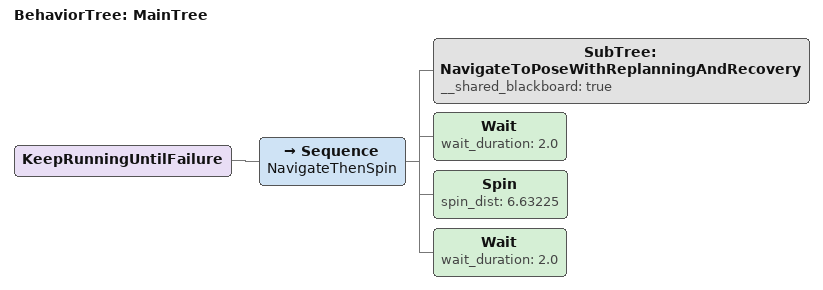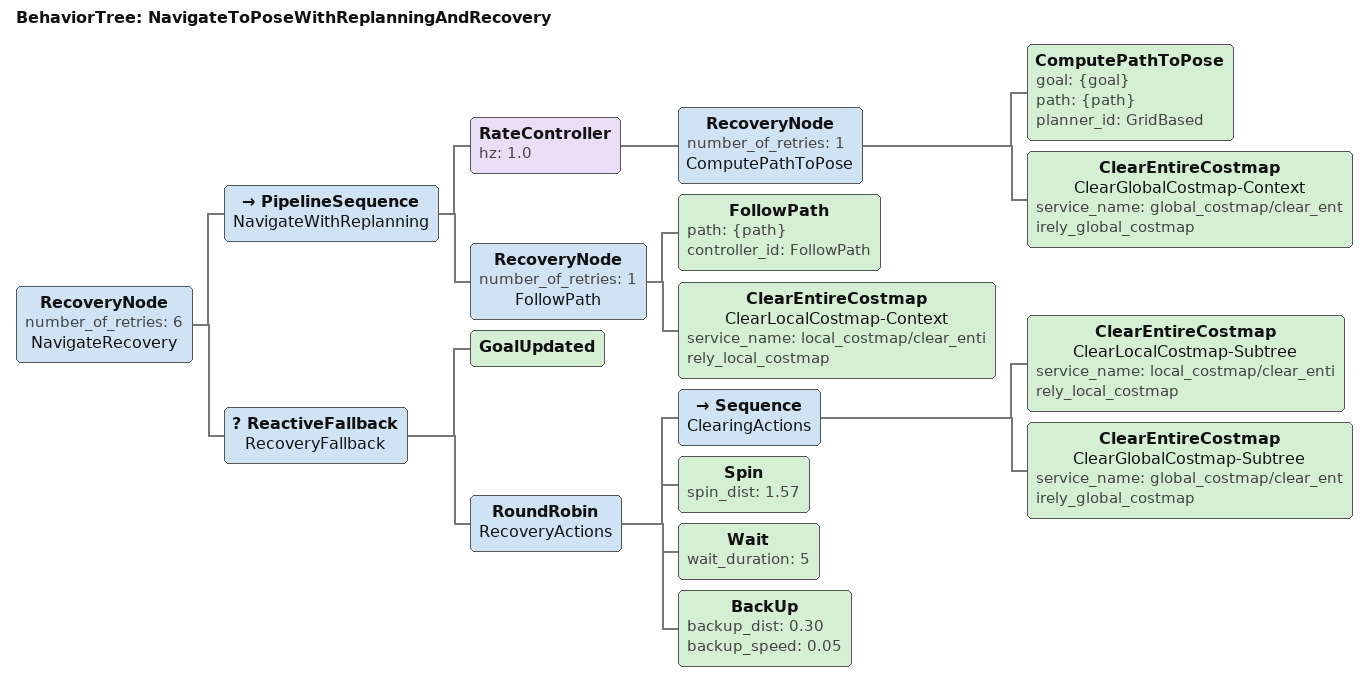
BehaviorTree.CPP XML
<!--
  Vendored reference BT used for:
  - providing the NavigateToPoseWithReplanningAndRecovery subtree definition
  - allowing the validator to learn tags/attrs/blackboard vars from a reference tree
-->
<root main_tree_to_execute="MainTree">
  <BehaviorTree ID="MainTree">
    <KeepRunningUntilFailure>
      <Sequence name="NavigateThenSpin">
        <SubTree ID="NavigateToPoseWithReplanningAndRecovery" __shared_blackboard="true"/>
        <Wait wait_duration="2.0"/>
        <Spin spin_dist="6.63225"/>
        <Wait wait_duration="2.0"/>
      </Sequence>
    </KeepRunningUntilFailure>
  </BehaviorTree>

  <BehaviorTree ID="NavigateToPoseWithReplanningAndRecovery">
    <RecoveryNode number_of_retries="6" name="NavigateRecovery">
      <PipelineSequence name="NavigateWithReplanning">
        <RateController hz="1.0">
          <RecoveryNode number_of_retries="1" name="ComputePathToPose">
            <ComputePathToPose goal="{goal}" path="{path}" planner_id="GridBased"/>
            <ClearEntireCostmap name="ClearGlobalCostmap-Context" service_name="global_costmap/clear_entirely_global_costmap"/>
          </RecoveryNode>
        </RateController>
        <RecoveryNode number_of_retries="1" name="FollowPath">
          <FollowPath path="{path}" controller_id="FollowPath"/>
          <ClearEntireCostmap name="ClearLocalCostmap-Context" service_name="local_costmap/clear_entirely_local_costmap"/>
        </RecoveryNode>
      </PipelineSequence>
      <ReactiveFallback name="RecoveryFallback">
        <GoalUpdated/>
        <RoundRobin name="RecoveryActions">
          <Sequence name="ClearingActions">
            <ClearEntireCostmap name="ClearLocalCostmap-Subtree" service_name="local_costmap/clear_entirely_local_costmap"/>
            <ClearEntireCostmap name="ClearGlobalCostmap-Subtree" service_name="global_costmap/clear_entirely_global_costmap"/>
          </Sequence>
          <Spin spin_dist="1.57"/>
          <Wait wait_duration="5"/>
          <BackUp backup_dist="0.30" backup_speed="0.05"/>
        </RoundRobin>
      </ReactiveFallback>
    </RecoveryNode>
  </BehaviorTree>
</root>
